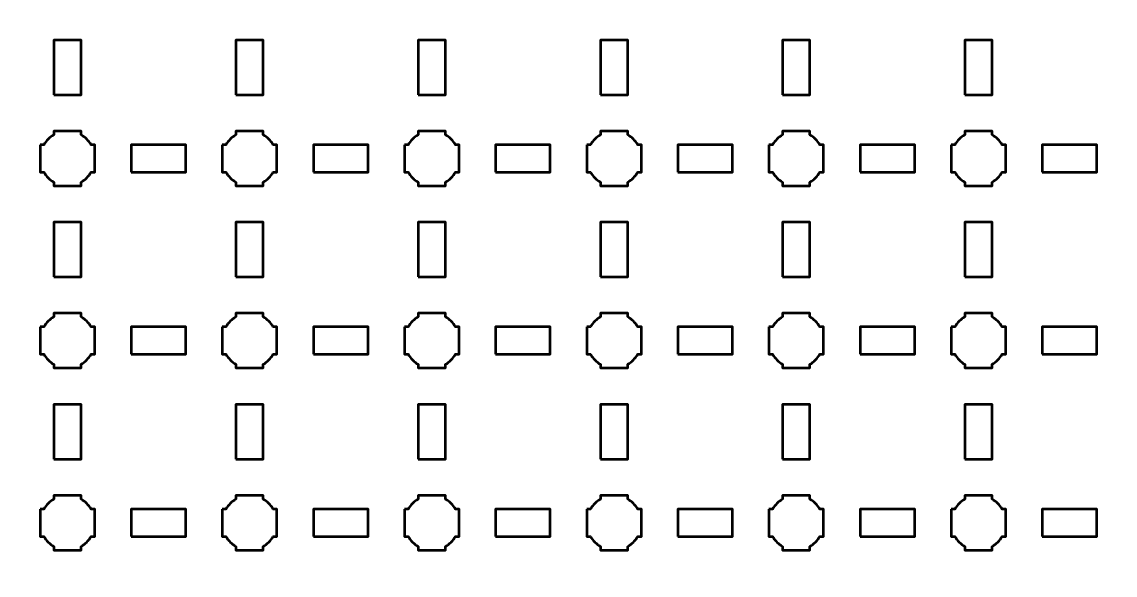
# Model space of a CAD drawing. Header units: centimetres. Extents: x -35.1 to 14.2, y -39.5 to 9.8.
# Drawn here: x -23 to -11, y -33.42 to -27.35 of the extents above; entities that cross this region are included whole.
import ezdxf

# ---------------------------------------------------------------- set-up
doc = ezdxf.new("R2010")
doc.units = ezdxf.units.CM
doc.header["$MEASUREMENT"] = 0
doc.layers.add('Layer 1', color=7, linetype='Continuous')

msp = doc.modelspace()

# ---------------------------------------------------------------- linework, layer by layer
at = {"layer": 'Layer 1', "color": 250, "lineweight": 53}
for points in [[(-22.65, -28.15), (-22.35, -28.15), (-22.35, -27.55), (-22.65, -27.55), (-22.65, -28.15)], [(-20.65, -28.15), (-20.35, -28.15), (-20.35, -27.55), (-20.65, -27.55), (-20.65, -28.15)], [(-18.65, -28.15), (-18.35, -28.15), (-18.35, -27.55), (-18.65, -27.55), (-18.65, -28.15)], [(-16.65, -28.15), (-16.35, -28.15), (-16.35, -27.55), (-16.65, -27.55), (-16.65, -28.15)], [(-14.65, -28.15), (-14.35, -28.15), (-14.35, -27.55), (-14.65, -27.55), (-14.65, -28.15)], [(-12.65, -28.15), (-12.35, -28.15), (-12.35, -27.55), (-12.65, -27.55), (-12.65, -28.15)], [(-21.8, -29), (-21.2, -29), (-21.2, -28.7), (-21.8, -28.7), (-21.8, -29)], [(-19.8, -29), (-19.2, -29), (-19.2, -28.7), (-19.8, -28.7), (-19.8, -29)], [(-17.8, -29), (-17.2, -29), (-17.2, -28.7), (-17.8, -28.7), (-17.8, -29)], [(-15.8, -29), (-15.2, -29), (-15.2, -28.7), (-15.8, -28.7), (-15.8, -29)], [(-13.8, -29), (-13.2, -29), (-13.2, -28.7), (-13.8, -28.7), (-13.8, -29)], [(-11.8, -29), (-11.2, -29), (-11.2, -28.7), (-11.8, -28.7), (-11.8, -29)], [(-22.65, -30.15), (-22.35, -30.15), (-22.35, -29.55), (-22.65, -29.55), (-22.65, -30.15)], [(-20.65, -30.15), (-20.35, -30.15), (-20.35, -29.55), (-20.65, -29.55), (-20.65, -30.15)], [(-18.65, -30.15), (-18.35, -30.15), (-18.35, -29.55), (-18.65, -29.55), (-18.65, -30.15)], [(-16.65, -30.15), (-16.35, -30.15), (-16.35, -29.55), (-16.65, -29.55), (-16.65, -30.15)], [(-14.65, -30.15), (-14.35, -30.15), (-14.35, -29.55), (-14.65, -29.55), (-14.65, -30.15)], [(-12.65, -30.15), (-12.35, -30.15), (-12.35, -29.55), (-12.65, -29.55), (-12.65, -30.15)], [(-21.8, -31), (-21.2, -31), (-21.2, -30.7), (-21.8, -30.7), (-21.8, -31)], [(-19.8, -31), (-19.2, -31), (-19.2, -30.7), (-19.8, -30.7), (-19.8, -31)], [(-17.8, -31), (-17.2, -31), (-17.2, -30.7), (-17.8, -30.7), (-17.8, -31)], [(-15.8, -31), (-15.2, -31), (-15.2, -30.7), (-15.8, -30.7), (-15.8, -31)], [(-13.8, -31), (-13.2, -31), (-13.2, -30.7), (-13.8, -30.7), (-13.8, -31)], [(-11.8, -31), (-11.2, -31), (-11.2, -30.7), (-11.8, -30.7), (-11.8, -31)], [(-22.65, -32.15), (-22.35, -32.15), (-22.35, -31.55), (-22.65, -31.55), (-22.65, -32.15)], [(-20.65, -32.15), (-20.35, -32.15), (-20.35, -31.55), (-20.65, -31.55), (-20.65, -32.15)], [(-18.65, -32.15), (-18.35, -32.15), (-18.35, -31.55), (-18.65, -31.55), (-18.65, -32.15)], [(-16.65, -32.15), (-16.35, -32.15), (-16.35, -31.55), (-16.65, -31.55), (-16.65, -32.15)], [(-14.65, -32.15), (-14.35, -32.15), (-14.35, -31.55), (-14.65, -31.55), (-14.65, -32.15)], [(-12.65, -32.15), (-12.35, -32.15), (-12.35, -31.55), (-12.65, -31.55), (-12.65, -32.15)], [(-21.8, -33), (-21.2, -33), (-21.2, -32.7), (-21.8, -32.7), (-21.8, -33)], [(-19.8, -33), (-19.2, -33), (-19.2, -32.7), (-19.8, -32.7), (-19.8, -33)], [(-17.8, -33), (-17.2, -33), (-17.2, -32.7), (-17.8, -32.7), (-17.8, -33)], [(-15.8, -33), (-15.2, -33), (-15.2, -32.7), (-15.8, -32.7), (-15.8, -33)], [(-13.8, -33), (-13.2, -33), (-13.2, -32.7), (-13.8, -32.7), (-13.8, -33)], [(-11.8, -33), (-11.2, -33), (-11.2, -32.7), (-11.8, -32.7), (-11.8, -33)]]:
    msp.add_lwpolyline(points, close=True, dxfattribs=at)
msp.add_open_spline([(-35.15, -39), (-35.15, -39), (-35.15, 9.3), (-35.15, 9.3), (-35.15, 9.3), (-35.15, 9.57609), (-34.92609, 9.8), (-34.65, 9.8), (-34.65, 9.8), (-34.65, 9.8), (13.65, 9.8), (13.65, 9.8), (13.65, 9.8), (13.92609, 9.8), (14.15, 9.57609), (14.15, 9.3), (14.15, 9.3), (14.15, 9.3), (14.15, -39), (14.15, -39), (14.15, -39), (14.15, -39.27609), (13.92609, -39.5), (13.65, -39.5), (13.65, -39.5), (13.65, -39.5), (-34.65, -39.5), (-34.65, -39.5), (-34.65, -39.5), (-34.92609, -39.5), (-35.15, -39.27609), (-35.15, -39)], degree=3, knots=[0, 0, 0, 0, 0.125, 0.125, 0.125, 0.125, 0.25, 0.25, 0.25, 0.25, 0.375, 0.375, 0.375, 0.375, 0.5, 0.5, 0.5, 0.5, 0.625, 0.625, 0.625, 0.625, 0.75, 0.75, 0.75, 0.75, 0.875, 0.875, 0.875, 0.875, 1, 1, 1, 1], dxfattribs=at)
at = {"layer": 'Layer 1', "lineweight": 53}
for points in [[(-22.8, -28.7), (-22.8, -28.7), (-22.75985, -28.7), (-22.75985, -28.7), (-22.75985, -28.7), (-22.7335, -28.65447), (-22.69553, -28.6165), (-22.65, -28.59015), (-22.65, -28.59015), (-22.65, -28.59015), (-22.65, -28.55), (-22.65, -28.55), (-22.65, -28.55), (-22.65, -28.55), (-22.5, -28.55), (-22.5, -28.55), (-22.5, -28.55), (-22.5, -28.55), (-22.35, -28.55), (-22.35, -28.55), (-22.35, -28.55), (-22.35, -28.55), (-22.35, -28.59015), (-22.35, -28.59015), (-22.35, -28.59015), (-22.30447, -28.6165), (-22.2665, -28.65447), (-22.24015, -28.7), (-22.24015, -28.7), (-22.24015, -28.7), (-22.2, -28.7), (-22.2, -28.7), (-22.2, -28.7), (-22.2, -28.7), (-22.2, -28.85), (-22.2, -28.85), (-22.2, -28.85), (-22.2, -28.85), (-22.2, -29), (-22.2, -29), (-22.2, -29), (-22.2, -29), (-22.24015, -29), (-22.24015, -29), (-22.24015, -29), (-22.2665, -29.04553), (-22.30447, -29.0835), (-22.35, -29.10985), (-22.35, -29.10985), (-22.35, -29.10985), (-22.35, -29.15), (-22.35, -29.15), (-22.35, -29.15), (-22.35, -29.15), (-22.5, -29.15), (-22.5, -29.15), (-22.5, -29.15), (-22.5, -29.15), (-22.65, -29.15), (-22.65, -29.15), (-22.65, -29.15), (-22.65, -29.15), (-22.65, -29.10985), (-22.65, -29.10985), (-22.65, -29.10985), (-22.69553, -29.0835), (-22.7335, -29.04553), (-22.75985, -29), (-22.75985, -29), (-22.75985, -29), (-22.8, -29), (-22.8, -29), (-22.8, -29), (-22.8, -29), (-22.8, -28.85), (-22.8, -28.85), (-22.8, -28.85), (-22.8, -28.85), (-22.8, -28.7), (-22.8, -28.7)], [(-20.8, -28.7), (-20.8, -28.7), (-20.75985, -28.7), (-20.75985, -28.7), (-20.75985, -28.7), (-20.7335, -28.65447), (-20.69553, -28.6165), (-20.65, -28.59015), (-20.65, -28.59015), (-20.65, -28.59015), (-20.65, -28.55), (-20.65, -28.55), (-20.65, -28.55), (-20.65, -28.55), (-20.5, -28.55), (-20.5, -28.55), (-20.5, -28.55), (-20.5, -28.55), (-20.35, -28.55), (-20.35, -28.55), (-20.35, -28.55), (-20.35, -28.55), (-20.35, -28.59015), (-20.35, -28.59015), (-20.35, -28.59015), (-20.30447, -28.6165), (-20.2665, -28.65447), (-20.24015, -28.7), (-20.24015, -28.7), (-20.24015, -28.7), (-20.2, -28.7), (-20.2, -28.7), (-20.2, -28.7), (-20.2, -28.7), (-20.2, -28.85), (-20.2, -28.85), (-20.2, -28.85), (-20.2, -28.85), (-20.2, -29), (-20.2, -29), (-20.2, -29), (-20.2, -29), (-20.24015, -29), (-20.24015, -29), (-20.24015, -29), (-20.2665, -29.04553), (-20.30447, -29.0835), (-20.35, -29.10985), (-20.35, -29.10985), (-20.35, -29.10985), (-20.35, -29.15), (-20.35, -29.15), (-20.35, -29.15), (-20.35, -29.15), (-20.5, -29.15), (-20.5, -29.15), (-20.5, -29.15), (-20.5, -29.15), (-20.65, -29.15), (-20.65, -29.15), (-20.65, -29.15), (-20.65, -29.15), (-20.65, -29.10985), (-20.65, -29.10985), (-20.65, -29.10985), (-20.69553, -29.0835), (-20.7335, -29.04553), (-20.75985, -29), (-20.75985, -29), (-20.75985, -29), (-20.8, -29), (-20.8, -29), (-20.8, -29), (-20.8, -29), (-20.8, -28.85), (-20.8, -28.85), (-20.8, -28.85), (-20.8, -28.85), (-20.8, -28.7), (-20.8, -28.7)], [(-18.8, -28.7), (-18.8, -28.7), (-18.75985, -28.7), (-18.75985, -28.7), (-18.75985, -28.7), (-18.7335, -28.65447), (-18.69553, -28.6165), (-18.65, -28.59015), (-18.65, -28.59015), (-18.65, -28.59015), (-18.65, -28.55), (-18.65, -28.55), (-18.65, -28.55), (-18.65, -28.55), (-18.5, -28.55), (-18.5, -28.55), (-18.5, -28.55), (-18.5, -28.55), (-18.35, -28.55), (-18.35, -28.55), (-18.35, -28.55), (-18.35, -28.55), (-18.35, -28.59015), (-18.35, -28.59015), (-18.35, -28.59015), (-18.30447, -28.6165), (-18.2665, -28.65447), (-18.24015, -28.7), (-18.24015, -28.7), (-18.24015, -28.7), (-18.2, -28.7), (-18.2, -28.7), (-18.2, -28.7), (-18.2, -28.7), (-18.2, -28.85), (-18.2, -28.85), (-18.2, -28.85), (-18.2, -28.85), (-18.2, -29), (-18.2, -29), (-18.2, -29), (-18.2, -29), (-18.24015, -29), (-18.24015, -29), (-18.24015, -29), (-18.2665, -29.04553), (-18.30447, -29.0835), (-18.35, -29.10985), (-18.35, -29.10985), (-18.35, -29.10985), (-18.35, -29.15), (-18.35, -29.15), (-18.35, -29.15), (-18.35, -29.15), (-18.5, -29.15), (-18.5, -29.15), (-18.5, -29.15), (-18.5, -29.15), (-18.65, -29.15), (-18.65, -29.15), (-18.65, -29.15), (-18.65, -29.15), (-18.65, -29.10985), (-18.65, -29.10985), (-18.65, -29.10985), (-18.69553, -29.0835), (-18.7335, -29.04553), (-18.75985, -29), (-18.75985, -29), (-18.75985, -29), (-18.8, -29), (-18.8, -29), (-18.8, -29), (-18.8, -29), (-18.8, -28.85), (-18.8, -28.85), (-18.8, -28.85), (-18.8, -28.85), (-18.8, -28.7), (-18.8, -28.7)], [(-16.8, -28.7), (-16.8, -28.7), (-16.75985, -28.7), (-16.75985, -28.7), (-16.75985, -28.7), (-16.7335, -28.65447), (-16.69553, -28.6165), (-16.65, -28.59015), (-16.65, -28.59015), (-16.65, -28.59015), (-16.65, -28.55), (-16.65, -28.55), (-16.65, -28.55), (-16.65, -28.55), (-16.5, -28.55), (-16.5, -28.55), (-16.5, -28.55), (-16.5, -28.55), (-16.35, -28.55), (-16.35, -28.55), (-16.35, -28.55), (-16.35, -28.55), (-16.35, -28.59015), (-16.35, -28.59015), (-16.35, -28.59015), (-16.30447, -28.6165), (-16.2665, -28.65447), (-16.24015, -28.7), (-16.24015, -28.7), (-16.24015, -28.7), (-16.2, -28.7), (-16.2, -28.7), (-16.2, -28.7), (-16.2, -28.7), (-16.2, -28.85), (-16.2, -28.85), (-16.2, -28.85), (-16.2, -28.85), (-16.2, -29), (-16.2, -29), (-16.2, -29), (-16.2, -29), (-16.24015, -29), (-16.24015, -29), (-16.24015, -29), (-16.2665, -29.04553), (-16.30447, -29.0835), (-16.35, -29.10985), (-16.35, -29.10985), (-16.35, -29.10985), (-16.35, -29.15), (-16.35, -29.15), (-16.35, -29.15), (-16.35, -29.15), (-16.5, -29.15), (-16.5, -29.15), (-16.5, -29.15), (-16.5, -29.15), (-16.65, -29.15), (-16.65, -29.15), (-16.65, -29.15), (-16.65, -29.15), (-16.65, -29.10985), (-16.65, -29.10985), (-16.65, -29.10985), (-16.69553, -29.0835), (-16.7335, -29.04553), (-16.75985, -29), (-16.75985, -29), (-16.75985, -29), (-16.8, -29), (-16.8, -29), (-16.8, -29), (-16.8, -29), (-16.8, -28.85), (-16.8, -28.85), (-16.8, -28.85), (-16.8, -28.85), (-16.8, -28.7), (-16.8, -28.7)], [(-14.8, -28.7), (-14.8, -28.7), (-14.75985, -28.7), (-14.75985, -28.7), (-14.75985, -28.7), (-14.7335, -28.65447), (-14.69553, -28.6165), (-14.65, -28.59015), (-14.65, -28.59015), (-14.65, -28.59015), (-14.65, -28.55), (-14.65, -28.55), (-14.65, -28.55), (-14.65, -28.55), (-14.5, -28.55), (-14.5, -28.55), (-14.5, -28.55), (-14.5, -28.55), (-14.35, -28.55), (-14.35, -28.55), (-14.35, -28.55), (-14.35, -28.55), (-14.35, -28.59015), (-14.35, -28.59015), (-14.35, -28.59015), (-14.30447, -28.6165), (-14.2665, -28.65447), (-14.24015, -28.7), (-14.24015, -28.7), (-14.24015, -28.7), (-14.2, -28.7), (-14.2, -28.7), (-14.2, -28.7), (-14.2, -28.7), (-14.2, -28.85), (-14.2, -28.85), (-14.2, -28.85), (-14.2, -28.85), (-14.2, -29), (-14.2, -29), (-14.2, -29), (-14.2, -29), (-14.24015, -29), (-14.24015, -29), (-14.24015, -29), (-14.2665, -29.04553), (-14.30447, -29.0835), (-14.35, -29.10985), (-14.35, -29.10985), (-14.35, -29.10985), (-14.35, -29.15), (-14.35, -29.15), (-14.35, -29.15), (-14.35, -29.15), (-14.5, -29.15), (-14.5, -29.15), (-14.5, -29.15), (-14.5, -29.15), (-14.65, -29.15), (-14.65, -29.15), (-14.65, -29.15), (-14.65, -29.15), (-14.65, -29.10985), (-14.65, -29.10985), (-14.65, -29.10985), (-14.69553, -29.0835), (-14.7335, -29.04553), (-14.75985, -29), (-14.75985, -29), (-14.75985, -29), (-14.8, -29), (-14.8, -29), (-14.8, -29), (-14.8, -29), (-14.8, -28.85), (-14.8, -28.85), (-14.8, -28.85), (-14.8, -28.85), (-14.8, -28.7), (-14.8, -28.7)], [(-12.8, -28.7), (-12.8, -28.7), (-12.75985, -28.7), (-12.75985, -28.7), (-12.75985, -28.7), (-12.7335, -28.65447), (-12.69553, -28.6165), (-12.65, -28.59015), (-12.65, -28.59015), (-12.65, -28.59015), (-12.65, -28.55), (-12.65, -28.55), (-12.65, -28.55), (-12.65, -28.55), (-12.5, -28.55), (-12.5, -28.55), (-12.5, -28.55), (-12.5, -28.55), (-12.35, -28.55), (-12.35, -28.55), (-12.35, -28.55), (-12.35, -28.55), (-12.35, -28.59015), (-12.35, -28.59015), (-12.35, -28.59015), (-12.30447, -28.6165), (-12.2665, -28.65447), (-12.24015, -28.7), (-12.24015, -28.7), (-12.24015, -28.7), (-12.2, -28.7), (-12.2, -28.7), (-12.2, -28.7), (-12.2, -28.7), (-12.2, -28.85), (-12.2, -28.85), (-12.2, -28.85), (-12.2, -28.85), (-12.2, -29), (-12.2, -29), (-12.2, -29), (-12.2, -29), (-12.24015, -29), (-12.24015, -29), (-12.24015, -29), (-12.2665, -29.04553), (-12.30447, -29.0835), (-12.35, -29.10985), (-12.35, -29.10985), (-12.35, -29.10985), (-12.35, -29.15), (-12.35, -29.15), (-12.35, -29.15), (-12.35, -29.15), (-12.5, -29.15), (-12.5, -29.15), (-12.5, -29.15), (-12.5, -29.15), (-12.65, -29.15), (-12.65, -29.15), (-12.65, -29.15), (-12.65, -29.15), (-12.65, -29.10985), (-12.65, -29.10985), (-12.65, -29.10985), (-12.69553, -29.0835), (-12.7335, -29.04553), (-12.75985, -29), (-12.75985, -29), (-12.75985, -29), (-12.8, -29), (-12.8, -29), (-12.8, -29), (-12.8, -29), (-12.8, -28.85), (-12.8, -28.85), (-12.8, -28.85), (-12.8, -28.85), (-12.8, -28.7), (-12.8, -28.7)], [(-22.8, -30.7), (-22.8, -30.7), (-22.75985, -30.7), (-22.75985, -30.7), (-22.75985, -30.7), (-22.7335, -30.65447), (-22.69553, -30.6165), (-22.65, -30.59015), (-22.65, -30.59015), (-22.65, -30.59015), (-22.65, -30.55), (-22.65, -30.55), (-22.65, -30.55), (-22.65, -30.55), (-22.5, -30.55), (-22.5, -30.55), (-22.5, -30.55), (-22.5, -30.55), (-22.35, -30.55), (-22.35, -30.55), (-22.35, -30.55), (-22.35, -30.55), (-22.35, -30.59015), (-22.35, -30.59015), (-22.35, -30.59015), (-22.30447, -30.6165), (-22.2665, -30.65447), (-22.24015, -30.7), (-22.24015, -30.7), (-22.24015, -30.7), (-22.2, -30.7), (-22.2, -30.7), (-22.2, -30.7), (-22.2, -30.7), (-22.2, -30.85), (-22.2, -30.85), (-22.2, -30.85), (-22.2, -30.85), (-22.2, -31), (-22.2, -31), (-22.2, -31), (-22.2, -31), (-22.24015, -31), (-22.24015, -31), (-22.24015, -31), (-22.2665, -31.04553), (-22.30447, -31.0835), (-22.35, -31.10985), (-22.35, -31.10985), (-22.35, -31.10985), (-22.35, -31.15), (-22.35, -31.15), (-22.35, -31.15), (-22.35, -31.15), (-22.5, -31.15), (-22.5, -31.15), (-22.5, -31.15), (-22.5, -31.15), (-22.65, -31.15), (-22.65, -31.15), (-22.65, -31.15), (-22.65, -31.15), (-22.65, -31.10985), (-22.65, -31.10985), (-22.65, -31.10985), (-22.69553, -31.0835), (-22.7335, -31.04553), (-22.75985, -31), (-22.75985, -31), (-22.75985, -31), (-22.8, -31), (-22.8, -31), (-22.8, -31), (-22.8, -31), (-22.8, -30.85), (-22.8, -30.85), (-22.8, -30.85), (-22.8, -30.85), (-22.8, -30.7), (-22.8, -30.7)], [(-20.8, -30.7), (-20.8, -30.7), (-20.75985, -30.7), (-20.75985, -30.7), (-20.75985, -30.7), (-20.7335, -30.65447), (-20.69553, -30.6165), (-20.65, -30.59015), (-20.65, -30.59015), (-20.65, -30.59015), (-20.65, -30.55), (-20.65, -30.55), (-20.65, -30.55), (-20.65, -30.55), (-20.5, -30.55), (-20.5, -30.55), (-20.5, -30.55), (-20.5, -30.55), (-20.35, -30.55), (-20.35, -30.55), (-20.35, -30.55), (-20.35, -30.55), (-20.35, -30.59015), (-20.35, -30.59015), (-20.35, -30.59015), (-20.30447, -30.6165), (-20.2665, -30.65447), (-20.24015, -30.7), (-20.24015, -30.7), (-20.24015, -30.7), (-20.2, -30.7), (-20.2, -30.7), (-20.2, -30.7), (-20.2, -30.7), (-20.2, -30.85), (-20.2, -30.85), (-20.2, -30.85), (-20.2, -30.85), (-20.2, -31), (-20.2, -31), (-20.2, -31), (-20.2, -31), (-20.24015, -31), (-20.24015, -31), (-20.24015, -31), (-20.2665, -31.04553), (-20.30447, -31.0835), (-20.35, -31.10985), (-20.35, -31.10985), (-20.35, -31.10985), (-20.35, -31.15), (-20.35, -31.15), (-20.35, -31.15), (-20.35, -31.15), (-20.5, -31.15), (-20.5, -31.15), (-20.5, -31.15), (-20.5, -31.15), (-20.65, -31.15), (-20.65, -31.15), (-20.65, -31.15), (-20.65, -31.15), (-20.65, -31.10985), (-20.65, -31.10985), (-20.65, -31.10985), (-20.69553, -31.0835), (-20.7335, -31.04553), (-20.75985, -31), (-20.75985, -31), (-20.75985, -31), (-20.8, -31), (-20.8, -31), (-20.8, -31), (-20.8, -31), (-20.8, -30.85), (-20.8, -30.85), (-20.8, -30.85), (-20.8, -30.85), (-20.8, -30.7), (-20.8, -30.7)], [(-18.8, -30.7), (-18.8, -30.7), (-18.75985, -30.7), (-18.75985, -30.7), (-18.75985, -30.7), (-18.7335, -30.65447), (-18.69553, -30.6165), (-18.65, -30.59015), (-18.65, -30.59015), (-18.65, -30.59015), (-18.65, -30.55), (-18.65, -30.55), (-18.65, -30.55), (-18.65, -30.55), (-18.5, -30.55), (-18.5, -30.55), (-18.5, -30.55), (-18.5, -30.55), (-18.35, -30.55), (-18.35, -30.55), (-18.35, -30.55), (-18.35, -30.55), (-18.35, -30.59015), (-18.35, -30.59015), (-18.35, -30.59015), (-18.30447, -30.6165), (-18.2665, -30.65447), (-18.24015, -30.7), (-18.24015, -30.7), (-18.24015, -30.7), (-18.2, -30.7), (-18.2, -30.7), (-18.2, -30.7), (-18.2, -30.7), (-18.2, -30.85), (-18.2, -30.85), (-18.2, -30.85), (-18.2, -30.85), (-18.2, -31), (-18.2, -31), (-18.2, -31), (-18.2, -31), (-18.24015, -31), (-18.24015, -31), (-18.24015, -31), (-18.2665, -31.04553), (-18.30447, -31.0835), (-18.35, -31.10985), (-18.35, -31.10985), (-18.35, -31.10985), (-18.35, -31.15), (-18.35, -31.15), (-18.35, -31.15), (-18.35, -31.15), (-18.5, -31.15), (-18.5, -31.15), (-18.5, -31.15), (-18.5, -31.15), (-18.65, -31.15), (-18.65, -31.15), (-18.65, -31.15), (-18.65, -31.15), (-18.65, -31.10985), (-18.65, -31.10985), (-18.65, -31.10985), (-18.69553, -31.0835), (-18.7335, -31.04553), (-18.75985, -31), (-18.75985, -31), (-18.75985, -31), (-18.8, -31), (-18.8, -31), (-18.8, -31), (-18.8, -31), (-18.8, -30.85), (-18.8, -30.85), (-18.8, -30.85), (-18.8, -30.85), (-18.8, -30.7), (-18.8, -30.7)], [(-16.8, -30.7), (-16.8, -30.7), (-16.75985, -30.7), (-16.75985, -30.7), (-16.75985, -30.7), (-16.7335, -30.65447), (-16.69553, -30.6165), (-16.65, -30.59015), (-16.65, -30.59015), (-16.65, -30.59015), (-16.65, -30.55), (-16.65, -30.55), (-16.65, -30.55), (-16.65, -30.55), (-16.5, -30.55), (-16.5, -30.55), (-16.5, -30.55), (-16.5, -30.55), (-16.35, -30.55), (-16.35, -30.55), (-16.35, -30.55), (-16.35, -30.55), (-16.35, -30.59015), (-16.35, -30.59015), (-16.35, -30.59015), (-16.30447, -30.6165), (-16.2665, -30.65447), (-16.24015, -30.7), (-16.24015, -30.7), (-16.24015, -30.7), (-16.2, -30.7), (-16.2, -30.7), (-16.2, -30.7), (-16.2, -30.7), (-16.2, -30.85), (-16.2, -30.85), (-16.2, -30.85), (-16.2, -30.85), (-16.2, -31), (-16.2, -31), (-16.2, -31), (-16.2, -31), (-16.24015, -31), (-16.24015, -31), (-16.24015, -31), (-16.2665, -31.04553), (-16.30447, -31.0835), (-16.35, -31.10985), (-16.35, -31.10985), (-16.35, -31.10985), (-16.35, -31.15), (-16.35, -31.15), (-16.35, -31.15), (-16.35, -31.15), (-16.5, -31.15), (-16.5, -31.15), (-16.5, -31.15), (-16.5, -31.15), (-16.65, -31.15), (-16.65, -31.15), (-16.65, -31.15), (-16.65, -31.15), (-16.65, -31.10985), (-16.65, -31.10985), (-16.65, -31.10985), (-16.69553, -31.0835), (-16.7335, -31.04553), (-16.75985, -31), (-16.75985, -31), (-16.75985, -31), (-16.8, -31), (-16.8, -31), (-16.8, -31), (-16.8, -31), (-16.8, -30.85), (-16.8, -30.85), (-16.8, -30.85), (-16.8, -30.85), (-16.8, -30.7), (-16.8, -30.7)], [(-14.8, -30.7), (-14.8, -30.7), (-14.75985, -30.7), (-14.75985, -30.7), (-14.75985, -30.7), (-14.7335, -30.65447), (-14.69553, -30.6165), (-14.65, -30.59015), (-14.65, -30.59015), (-14.65, -30.59015), (-14.65, -30.55), (-14.65, -30.55), (-14.65, -30.55), (-14.65, -30.55), (-14.5, -30.55), (-14.5, -30.55), (-14.5, -30.55), (-14.5, -30.55), (-14.35, -30.55), (-14.35, -30.55), (-14.35, -30.55), (-14.35, -30.55), (-14.35, -30.59015), (-14.35, -30.59015), (-14.35, -30.59015), (-14.30447, -30.6165), (-14.2665, -30.65447), (-14.24015, -30.7), (-14.24015, -30.7), (-14.24015, -30.7), (-14.2, -30.7), (-14.2, -30.7), (-14.2, -30.7), (-14.2, -30.7), (-14.2, -30.85), (-14.2, -30.85), (-14.2, -30.85), (-14.2, -30.85), (-14.2, -31), (-14.2, -31), (-14.2, -31), (-14.2, -31), (-14.24015, -31), (-14.24015, -31), (-14.24015, -31), (-14.2665, -31.04553), (-14.30447, -31.0835), (-14.35, -31.10985), (-14.35, -31.10985), (-14.35, -31.10985), (-14.35, -31.15), (-14.35, -31.15), (-14.35, -31.15), (-14.35, -31.15), (-14.5, -31.15), (-14.5, -31.15), (-14.5, -31.15), (-14.5, -31.15), (-14.65, -31.15), (-14.65, -31.15), (-14.65, -31.15), (-14.65, -31.15), (-14.65, -31.10985), (-14.65, -31.10985), (-14.65, -31.10985), (-14.69553, -31.0835), (-14.7335, -31.04553), (-14.75985, -31), (-14.75985, -31), (-14.75985, -31), (-14.8, -31), (-14.8, -31), (-14.8, -31), (-14.8, -31), (-14.8, -30.85), (-14.8, -30.85), (-14.8, -30.85), (-14.8, -30.85), (-14.8, -30.7), (-14.8, -30.7)], [(-12.8, -30.7), (-12.8, -30.7), (-12.75985, -30.7), (-12.75985, -30.7), (-12.75985, -30.7), (-12.7335, -30.65447), (-12.69553, -30.6165), (-12.65, -30.59015), (-12.65, -30.59015), (-12.65, -30.59015), (-12.65, -30.55), (-12.65, -30.55), (-12.65, -30.55), (-12.65, -30.55), (-12.5, -30.55), (-12.5, -30.55), (-12.5, -30.55), (-12.5, -30.55), (-12.35, -30.55), (-12.35, -30.55), (-12.35, -30.55), (-12.35, -30.55), (-12.35, -30.59015), (-12.35, -30.59015), (-12.35, -30.59015), (-12.30447, -30.6165), (-12.2665, -30.65447), (-12.24015, -30.7), (-12.24015, -30.7), (-12.24015, -30.7), (-12.2, -30.7), (-12.2, -30.7), (-12.2, -30.7), (-12.2, -30.7), (-12.2, -30.85), (-12.2, -30.85), (-12.2, -30.85), (-12.2, -30.85), (-12.2, -31), (-12.2, -31), (-12.2, -31), (-12.2, -31), (-12.24015, -31), (-12.24015, -31), (-12.24015, -31), (-12.2665, -31.04553), (-12.30447, -31.0835), (-12.35, -31.10985), (-12.35, -31.10985), (-12.35, -31.10985), (-12.35, -31.15), (-12.35, -31.15), (-12.35, -31.15), (-12.35, -31.15), (-12.5, -31.15), (-12.5, -31.15), (-12.5, -31.15), (-12.5, -31.15), (-12.65, -31.15), (-12.65, -31.15), (-12.65, -31.15), (-12.65, -31.15), (-12.65, -31.10985), (-12.65, -31.10985), (-12.65, -31.10985), (-12.69553, -31.0835), (-12.7335, -31.04553), (-12.75985, -31), (-12.75985, -31), (-12.75985, -31), (-12.8, -31), (-12.8, -31), (-12.8, -31), (-12.8, -31), (-12.8, -30.85), (-12.8, -30.85), (-12.8, -30.85), (-12.8, -30.85), (-12.8, -30.7), (-12.8, -30.7)], [(-22.8, -32.7), (-22.8, -32.7), (-22.75985, -32.7), (-22.75985, -32.7), (-22.75985, -32.7), (-22.7335, -32.65447), (-22.69553, -32.6165), (-22.65, -32.59015), (-22.65, -32.59015), (-22.65, -32.59015), (-22.65, -32.55), (-22.65, -32.55), (-22.65, -32.55), (-22.65, -32.55), (-22.5, -32.55), (-22.5, -32.55), (-22.5, -32.55), (-22.5, -32.55), (-22.35, -32.55), (-22.35, -32.55), (-22.35, -32.55), (-22.35, -32.55), (-22.35, -32.59015), (-22.35, -32.59015), (-22.35, -32.59015), (-22.30447, -32.6165), (-22.2665, -32.65447), (-22.24015, -32.7), (-22.24015, -32.7), (-22.24015, -32.7), (-22.2, -32.7), (-22.2, -32.7), (-22.2, -32.7), (-22.2, -32.7), (-22.2, -32.85), (-22.2, -32.85), (-22.2, -32.85), (-22.2, -32.85), (-22.2, -33), (-22.2, -33), (-22.2, -33), (-22.2, -33), (-22.24015, -33), (-22.24015, -33), (-22.24015, -33), (-22.2665, -33.04553), (-22.30447, -33.0835), (-22.35, -33.10985), (-22.35, -33.10985), (-22.35, -33.10985), (-22.35, -33.15), (-22.35, -33.15), (-22.35, -33.15), (-22.35, -33.15), (-22.5, -33.15), (-22.5, -33.15), (-22.5, -33.15), (-22.5, -33.15), (-22.65, -33.15), (-22.65, -33.15), (-22.65, -33.15), (-22.65, -33.15), (-22.65, -33.10985), (-22.65, -33.10985), (-22.65, -33.10985), (-22.69553, -33.0835), (-22.7335, -33.04553), (-22.75985, -33), (-22.75985, -33), (-22.75985, -33), (-22.8, -33), (-22.8, -33), (-22.8, -33), (-22.8, -33), (-22.8, -32.85), (-22.8, -32.85), (-22.8, -32.85), (-22.8, -32.85), (-22.8, -32.7), (-22.8, -32.7)], [(-20.8, -32.7), (-20.8, -32.7), (-20.75985, -32.7), (-20.75985, -32.7), (-20.75985, -32.7), (-20.7335, -32.65447), (-20.69553, -32.6165), (-20.65, -32.59015), (-20.65, -32.59015), (-20.65, -32.59015), (-20.65, -32.55), (-20.65, -32.55), (-20.65, -32.55), (-20.65, -32.55), (-20.5, -32.55), (-20.5, -32.55), (-20.5, -32.55), (-20.5, -32.55), (-20.35, -32.55), (-20.35, -32.55), (-20.35, -32.55), (-20.35, -32.55), (-20.35, -32.59015), (-20.35, -32.59015), (-20.35, -32.59015), (-20.30447, -32.6165), (-20.2665, -32.65447), (-20.24015, -32.7), (-20.24015, -32.7), (-20.24015, -32.7), (-20.2, -32.7), (-20.2, -32.7), (-20.2, -32.7), (-20.2, -32.7), (-20.2, -32.85), (-20.2, -32.85), (-20.2, -32.85), (-20.2, -32.85), (-20.2, -33), (-20.2, -33), (-20.2, -33), (-20.2, -33), (-20.24015, -33), (-20.24015, -33), (-20.24015, -33), (-20.2665, -33.04553), (-20.30447, -33.0835), (-20.35, -33.10985), (-20.35, -33.10985), (-20.35, -33.10985), (-20.35, -33.15), (-20.35, -33.15), (-20.35, -33.15), (-20.35, -33.15), (-20.5, -33.15), (-20.5, -33.15), (-20.5, -33.15), (-20.5, -33.15), (-20.65, -33.15), (-20.65, -33.15), (-20.65, -33.15), (-20.65, -33.15), (-20.65, -33.10985), (-20.65, -33.10985), (-20.65, -33.10985), (-20.69553, -33.0835), (-20.7335, -33.04553), (-20.75985, -33), (-20.75985, -33), (-20.75985, -33), (-20.8, -33), (-20.8, -33), (-20.8, -33), (-20.8, -33), (-20.8, -32.85), (-20.8, -32.85), (-20.8, -32.85), (-20.8, -32.85), (-20.8, -32.7), (-20.8, -32.7)], [(-18.8, -32.7), (-18.8, -32.7), (-18.75985, -32.7), (-18.75985, -32.7), (-18.75985, -32.7), (-18.7335, -32.65447), (-18.69553, -32.6165), (-18.65, -32.59015), (-18.65, -32.59015), (-18.65, -32.59015), (-18.65, -32.55), (-18.65, -32.55), (-18.65, -32.55), (-18.65, -32.55), (-18.5, -32.55), (-18.5, -32.55), (-18.5, -32.55), (-18.5, -32.55), (-18.35, -32.55), (-18.35, -32.55), (-18.35, -32.55), (-18.35, -32.55), (-18.35, -32.59015), (-18.35, -32.59015), (-18.35, -32.59015), (-18.30447, -32.6165), (-18.2665, -32.65447), (-18.24015, -32.7), (-18.24015, -32.7), (-18.24015, -32.7), (-18.2, -32.7), (-18.2, -32.7), (-18.2, -32.7), (-18.2, -32.7), (-18.2, -32.85), (-18.2, -32.85), (-18.2, -32.85), (-18.2, -32.85), (-18.2, -33), (-18.2, -33), (-18.2, -33), (-18.2, -33), (-18.24015, -33), (-18.24015, -33), (-18.24015, -33), (-18.2665, -33.04553), (-18.30447, -33.0835), (-18.35, -33.10985), (-18.35, -33.10985), (-18.35, -33.10985), (-18.35, -33.15), (-18.35, -33.15), (-18.35, -33.15), (-18.35, -33.15), (-18.5, -33.15), (-18.5, -33.15), (-18.5, -33.15), (-18.5, -33.15), (-18.65, -33.15), (-18.65, -33.15), (-18.65, -33.15), (-18.65, -33.15), (-18.65, -33.10985), (-18.65, -33.10985), (-18.65, -33.10985), (-18.69553, -33.0835), (-18.7335, -33.04553), (-18.75985, -33), (-18.75985, -33), (-18.75985, -33), (-18.8, -33), (-18.8, -33), (-18.8, -33), (-18.8, -33), (-18.8, -32.85), (-18.8, -32.85), (-18.8, -32.85), (-18.8, -32.85), (-18.8, -32.7), (-18.8, -32.7)], [(-16.8, -32.7), (-16.8, -32.7), (-16.75985, -32.7), (-16.75985, -32.7), (-16.75985, -32.7), (-16.7335, -32.65447), (-16.69553, -32.6165), (-16.65, -32.59015), (-16.65, -32.59015), (-16.65, -32.59015), (-16.65, -32.55), (-16.65, -32.55), (-16.65, -32.55), (-16.65, -32.55), (-16.5, -32.55), (-16.5, -32.55), (-16.5, -32.55), (-16.5, -32.55), (-16.35, -32.55), (-16.35, -32.55), (-16.35, -32.55), (-16.35, -32.55), (-16.35, -32.59015), (-16.35, -32.59015), (-16.35, -32.59015), (-16.30447, -32.6165), (-16.2665, -32.65447), (-16.24015, -32.7), (-16.24015, -32.7), (-16.24015, -32.7), (-16.2, -32.7), (-16.2, -32.7), (-16.2, -32.7), (-16.2, -32.7), (-16.2, -32.85), (-16.2, -32.85), (-16.2, -32.85), (-16.2, -32.85), (-16.2, -33), (-16.2, -33), (-16.2, -33), (-16.2, -33), (-16.24015, -33), (-16.24015, -33), (-16.24015, -33), (-16.2665, -33.04553), (-16.30447, -33.0835), (-16.35, -33.10985), (-16.35, -33.10985), (-16.35, -33.10985), (-16.35, -33.15), (-16.35, -33.15), (-16.35, -33.15), (-16.35, -33.15), (-16.5, -33.15), (-16.5, -33.15), (-16.5, -33.15), (-16.5, -33.15), (-16.65, -33.15), (-16.65, -33.15), (-16.65, -33.15), (-16.65, -33.15), (-16.65, -33.10985), (-16.65, -33.10985), (-16.65, -33.10985), (-16.69553, -33.0835), (-16.7335, -33.04553), (-16.75985, -33), (-16.75985, -33), (-16.75985, -33), (-16.8, -33), (-16.8, -33), (-16.8, -33), (-16.8, -33), (-16.8, -32.85), (-16.8, -32.85), (-16.8, -32.85), (-16.8, -32.85), (-16.8, -32.7), (-16.8, -32.7)], [(-14.8, -32.7), (-14.8, -32.7), (-14.75985, -32.7), (-14.75985, -32.7), (-14.75985, -32.7), (-14.7335, -32.65447), (-14.69553, -32.6165), (-14.65, -32.59015), (-14.65, -32.59015), (-14.65, -32.59015), (-14.65, -32.55), (-14.65, -32.55), (-14.65, -32.55), (-14.65, -32.55), (-14.5, -32.55), (-14.5, -32.55), (-14.5, -32.55), (-14.5, -32.55), (-14.35, -32.55), (-14.35, -32.55), (-14.35, -32.55), (-14.35, -32.55), (-14.35, -32.59015), (-14.35, -32.59015), (-14.35, -32.59015), (-14.30447, -32.6165), (-14.2665, -32.65447), (-14.24015, -32.7), (-14.24015, -32.7), (-14.24015, -32.7), (-14.2, -32.7), (-14.2, -32.7), (-14.2, -32.7), (-14.2, -32.7), (-14.2, -32.85), (-14.2, -32.85), (-14.2, -32.85), (-14.2, -32.85), (-14.2, -33), (-14.2, -33), (-14.2, -33), (-14.2, -33), (-14.24015, -33), (-14.24015, -33), (-14.24015, -33), (-14.2665, -33.04553), (-14.30447, -33.0835), (-14.35, -33.10985), (-14.35, -33.10985), (-14.35, -33.10985), (-14.35, -33.15), (-14.35, -33.15), (-14.35, -33.15), (-14.35, -33.15), (-14.5, -33.15), (-14.5, -33.15), (-14.5, -33.15), (-14.5, -33.15), (-14.65, -33.15), (-14.65, -33.15), (-14.65, -33.15), (-14.65, -33.15), (-14.65, -33.10985), (-14.65, -33.10985), (-14.65, -33.10985), (-14.69553, -33.0835), (-14.7335, -33.04553), (-14.75985, -33), (-14.75985, -33), (-14.75985, -33), (-14.8, -33), (-14.8, -33), (-14.8, -33), (-14.8, -33), (-14.8, -32.85), (-14.8, -32.85), (-14.8, -32.85), (-14.8, -32.85), (-14.8, -32.7), (-14.8, -32.7)], [(-12.8, -32.7), (-12.8, -32.7), (-12.75985, -32.7), (-12.75985, -32.7), (-12.75985, -32.7), (-12.7335, -32.65447), (-12.69553, -32.6165), (-12.65, -32.59015), (-12.65, -32.59015), (-12.65, -32.59015), (-12.65, -32.55), (-12.65, -32.55), (-12.65, -32.55), (-12.65, -32.55), (-12.5, -32.55), (-12.5, -32.55), (-12.5, -32.55), (-12.5, -32.55), (-12.35, -32.55), (-12.35, -32.55), (-12.35, -32.55), (-12.35, -32.55), (-12.35, -32.59015), (-12.35, -32.59015), (-12.35, -32.59015), (-12.30447, -32.6165), (-12.2665, -32.65447), (-12.24015, -32.7), (-12.24015, -32.7), (-12.24015, -32.7), (-12.2, -32.7), (-12.2, -32.7), (-12.2, -32.7), (-12.2, -32.7), (-12.2, -32.85), (-12.2, -32.85), (-12.2, -32.85), (-12.2, -32.85), (-12.2, -33), (-12.2, -33), (-12.2, -33), (-12.2, -33), (-12.24015, -33), (-12.24015, -33), (-12.24015, -33), (-12.2665, -33.04553), (-12.30447, -33.0835), (-12.35, -33.10985), (-12.35, -33.10985), (-12.35, -33.10985), (-12.35, -33.15), (-12.35, -33.15), (-12.35, -33.15), (-12.35, -33.15), (-12.5, -33.15), (-12.5, -33.15), (-12.5, -33.15), (-12.5, -33.15), (-12.65, -33.15), (-12.65, -33.15), (-12.65, -33.15), (-12.65, -33.15), (-12.65, -33.10985), (-12.65, -33.10985), (-12.65, -33.10985), (-12.69553, -33.0835), (-12.7335, -33.04553), (-12.75985, -33), (-12.75985, -33), (-12.75985, -33), (-12.8, -33), (-12.8, -33), (-12.8, -33), (-12.8, -33), (-12.8, -32.85), (-12.8, -32.85), (-12.8, -32.85), (-12.8, -32.85), (-12.8, -32.7), (-12.8, -32.7)]]:
    msp.add_open_spline(points, degree=3, knots=[0, 0, 0, 0, 0.05, 0.05, 0.05, 0.05, 0.1, 0.1, 0.1, 0.1, 0.15, 0.15, 0.15, 0.15, 0.2, 0.2, 0.2, 0.2, 0.25, 0.25, 0.25, 0.25, 0.3, 0.3, 0.3, 0.3, 0.35, 0.35, 0.35, 0.35, 0.4, 0.4, 0.4, 0.4, 0.45, 0.45, 0.45, 0.45, 0.5, 0.5, 0.5, 0.5, 0.55, 0.55, 0.55, 0.55, 0.6, 0.6, 0.6, 0.6, 0.65, 0.65, 0.65, 0.65, 0.7, 0.7, 0.7, 0.7, 0.75, 0.75, 0.75, 0.75, 0.8, 0.8, 0.8, 0.8, 0.85, 0.85, 0.85, 0.85, 0.9, 0.9, 0.9, 0.9, 0.95, 0.95, 0.95, 0.95, 1, 1, 1, 1], dxfattribs=at)

doc.saveas('drawing.dxf')
